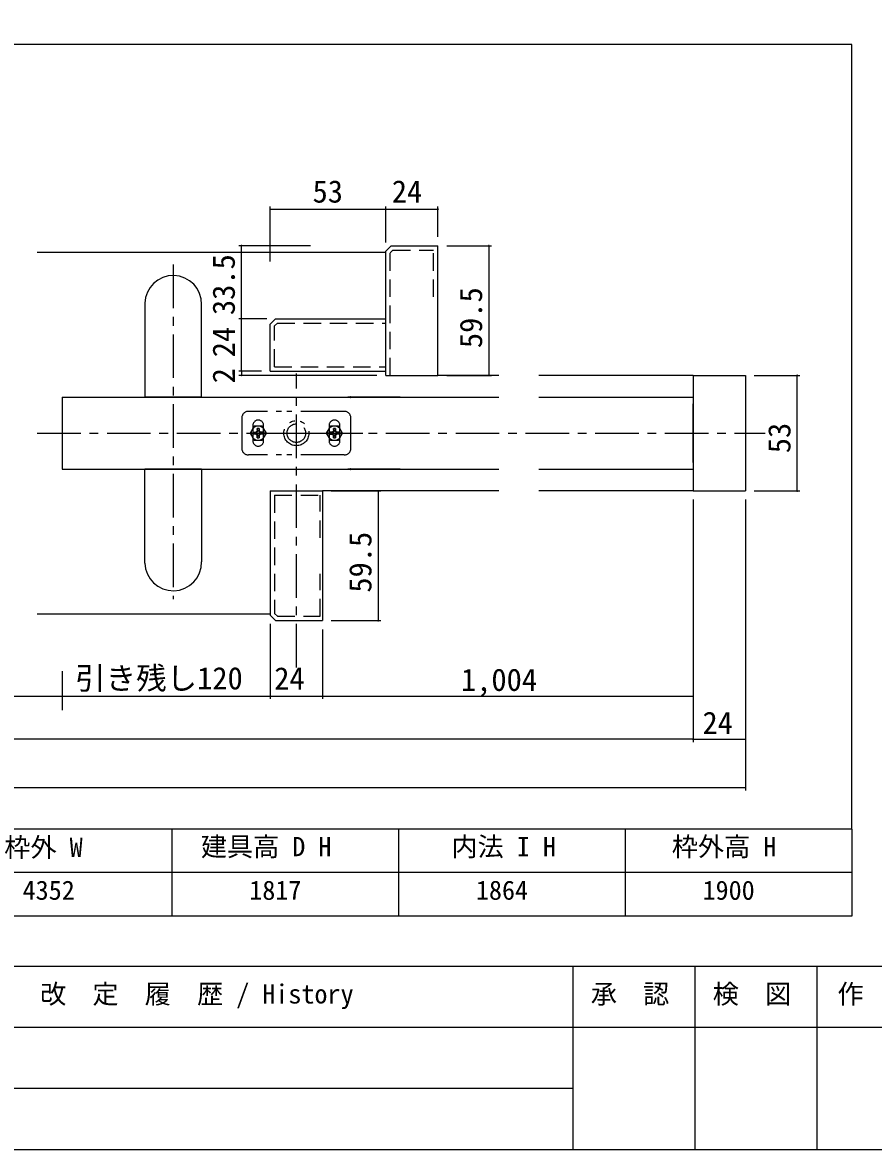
# Model space of a CAD drawing. Units: millimetres, scale not verified. Extents: x -800 to 800, y -554 to 554.
# Drawn here: x -228 to 162, y -554 to -37 of the extents above; entities that cross this region are included whole.
import ezdxf
from ezdxf.enums import TextEntityAlignment as Align

# ---------------------------------------------------------------- set-up
doc = ezdxf.new("R2010")
doc.units = ezdxf.units.MM
doc.header["$LTSCALE"] = 4
for name, pattern in [('CHAIN1', [8, 5, -1, 1, -1]), ('DOUBLE_CHAIN1', [8.8, 5, -1, 0.6, -0.6, 0.6, -1]), ('USER9', [3, 2, -1])]:
    doc.linetypes.add(name, pattern=pattern)
for name, color, linetype, lineweight in [('1-0', 7, 'Continuous', 25), ('1-3_0', 7, 'Continuous', 25), ('2-0', 7, 'Continuous', 25)]:
    doc.layers.add(name, color=color, linetype=linetype, lineweight=lineweight)
doc.styles.add('ＭＳ ゴシック', font='')
doc.styles.get('ＭＳ ゴシック').set_extended_font_data('MS Gothic')

msp = doc.modelspace()

# ---------------------------------------------------------------- linework, layer by layer
at = {"layer": '1-0'}
for p, q in [((152, -47), (-780, -47)), ((152, -47), (-780, -47)), ((152, -407), (152, -47)), ((152, -407), (-780, -407))]:
    msp.add_line(p, q, dxfattribs=at)
at = {"layer": '1-3_0'}
for p, q in [((152, -47), (-780, -47)), ((152, -47), (-780, -47)), ((152, -407), (152, -47)), ((152, -407), (-780, -407)), ((152, -407), (-780, -407)), ((-160, -407), (-160, -447)), ((-56, -407), (-56, -447)), ((48, -407), (48, -447)), ((152, -407), (152, -447)), ((152, -427), (-780, -427)), ((152, -447), (-780, -447)), ((800, -470), (-800, -470)), ((24, -470), (24, -554)), ((80, -470), (80, -554)), ((136, -470), (136, -554)), ((800, -498), (-476, -498)), ((24, -526), (-476, -526))]:
    msp.add_line(p, q, dxfattribs=at)
msp.add_lwpolyline([(-800, -554), (800, -554), (800, 554), (-800, 554)], close=True, dxfattribs=at)
at = {"layer": '2-0'}
for p, q in [((-114.823, -146.647), (-114.823, -121.444)), ((-114.823, -122.694), (-37.823, -122.694)), ((-61.823, -137.881), (-61.823, -121.444)), ((-61.823, -122.694), (-37.823, -122.694)), ((-37.823, -135.381), (-37.823, -121.444)), ((-96.274, -139.381), (-129.225, -139.381)), ((-127.975, -172.881), (-127.975, -139.381)), ((-33.823, -139.381), (-13.252, -139.381)), ((-14.502, -139.381), (-14.502, -198.881)), ((-221.696, -142.381), (-61.823, -142.381)), ((-172.338, -165.766), (-172.338, -208.881)), ((-146.338, -208.881), (-146.338, -166.381)), ((-116.323, -172.881), (-129.225, -172.881)), ((-116.323, -172.881), (-129.225, -172.881)), ((-127.975, -196.881), (-127.975, -172.881)), ((-61.823, -196.881), (-61.823, -172.881)), ((-118.823, -196.881), (-129.225, -196.881)), ((-118.823, -196.881), (-129.225, -196.881)), ((-65.823, -198.881), (-129.225, -198.881)), ((-127.975, -196.881), (-127.975, -198.881)), ((-114.823, -196.881), (-61.823, -196.881)), ((-9.981, -198.881), (-37.823, -198.881)), ((-33.823, -198.881), (-13.252, -198.881)), ((79.255, -198.881), (8.481, -198.881)), ((79.255, -198.881), (79.255, -251.881)), ((79.255, -198.881), (103.255, -198.881)), ((103.255, -198.881), (103.255, -251.881)), ((107.255, -198.881), (128.243, -198.881)), ((126.993, -251.881), (126.993, -198.881)), ((-210.338, -208.881), (-9.981, -208.881)), ((-146.338, -208.881), (-172.338, -208.881)), ((-55.238, -208.881), (-79.258, -208.881)), ((-65.238, -208.881), (-79.258, -208.881)), ((8.481, -208.881), (79.255, -208.881)), ((79.255, -238.881), (79.255, -211.881)), ((-146.338, -241.881), (-172.338, -241.881)), ((-172.338, -284.996), (-172.338, -241.881)), ((-146.338, -241.881), (-146.338, -284.381)), ((-65.238, -241.881), (-79.258, -241.881)), ((-55.238, -241.881), (-79.258, -241.881)), ((8.481, -241.881), (79.255, -241.881)), ((-114.823, -251.881), (-90.823, -251.881)), ((-90.823, -251.881), (-90.823, -311.381)), ((-9.981, -251.881), (-90.823, -251.881)), ((-86.823, -251.881), (-64.026, -251.881)), ((-65.276, -251.881), (-65.276, -311.381)), ((79.255, -251.881), (8.481, -251.881)), ((79.255, -251.881), (103.255, -251.881)), ((107.255, -251.881), (128.243, -251.881)), ((79.255, -255.881), (79.255, -347.329)), ((79.255, -255.881), (79.255, -367.094)), ((79.255, -255.881), (79.255, -367.094)), ((103.255, -255.881), (103.255, -367.094)), ((103.255, -255.881), (103.255, -389.393)), ((-114.823, -308.381), (-221.696, -308.381)), ((-114.823, -312.881), (-114.823, -347.329)), ((-114.823, -312.881), (-114.823, -347.329)), ((-86.823, -311.381), (-64.026, -311.381)), ((-90.823, -315.381), (-90.823, -347.329)), ((-90.823, -315.381), (-90.823, -347.329)), ((-210.338, -334.59), (-210.338, -352.482)), ((-210.338, -334.59), (-210.338, -352.482)), ((-515.029, -346.079), (-114.823, -346.079)), ((-114.823, -346.079), (-90.823, -346.079)), ((-90.823, -346.079), (79.255, -346.079)), ((79.255, -365.844), (103.255, -365.844))]:
    msp.add_line(p, q, dxfattribs=at)
at = {"layer": '2-0', "linetype": 'USER9'}
for p, q in [((-39.823, -162.881), (-39.823, -141.381)), ((-112.823, -194.881), (-61.823, -194.881)), ((-112.823, -253.881), (-91.823, -253.881)), ((-91.823, -273.381), (-91.823, -253.881)), ((-91.823, -309.381), (-91.823, -289.881))]:
    msp.add_line(p, q, dxfattribs=at)
at = {"layer": '2-0', "linetype": 'CHAIN1'}
for p, q in [((-159.338, -148.07), (-159.338, -301.48)), ((-102.823, -332.881), (-102.823, -198.042)), ((-221.696, -225.381), (112.268, -225.381)), ((-111.572, -225.381), (-72.249, -225.381)), ((-111.572, -225.381), (-72.249, -225.381))]:
    msp.add_line(p, q, dxfattribs=at)
at = {"layer": '2-0', "linetype": 'DOUBLE_CHAIN1'}
for p, q in [((-80.823, -215.381), (-124.823, -215.381)), ((-127.823, -218.381), (-127.823, -232.381)), ((-122.823, -221.881), (-122.823, -228.881)), ((-117.823, -228.881), (-117.823, -221.881)), ((-87.823, -221.881), (-87.823, -228.881)), ((-82.823, -228.881), (-82.823, -221.881)), ((-77.823, -232.381), (-77.823, -218.381)), ((-121.226, -225.058), (-121.428, -224.856)), ((-120.848, -224.277), (-120.646, -224.478)), ((-120.646, -226.284), (-120.848, -226.486)), ((-120, -224.478), (-119.816, -224.874)), ((-119.799, -226.486), (-120, -226.284)), ((-119.42, -225.058), (-119.219, -224.856)), ((-119.42, -225.704), (-119.219, -225.906)), ((-86.226, -225.704), (-86.428, -225.906)), ((-86.226, -225.058), (-85.831, -224.874)), ((-85.646, -224.478), (-85.848, -224.277)), ((-85.848, -226.486), (-85.646, -226.284)), ((-84.798, -224.277), (-85, -224.478)), ((-84.219, -224.856), (-84.42, -225.058)), ((-84.42, -225.704), (-84.219, -225.906)), ((-80.823, -235.381), (-124.823, -235.381))]:
    msp.add_line(p, q, dxfattribs=at)
at = {"layer": '2-0'}
for points in [[(-61.823, -198.881), (-37.823, -198.881), (-37.823, -139.381)], [(-61.823, -198.881), (-61.823, -141.881), (-59.323, -139.381), (-37.823, -139.381)], [(-114.823, -196.881), (-114.823, -175.381), (-112.323, -172.881), (-61.823, -172.881)], [(-210.338, -208.881), (-210.338, -241.881), (-9.981, -241.881)], [(-114.823, -251.881), (-114.823, -308.881), (-112.323, -311.381), (-90.823, -311.381)], [(79.255, -365.844), (-314.926, -365.844), (-685.568, -365.844)], [(103.255, -388.143), (-314, -388.143), (-709.568, -388.143)]]:
    msp.add_lwpolyline(points, dxfattribs=at)
at = {"layer": '2-0', "linetype": 'USER9'}
for points in [[(-59.823, -198.881), (-59.823, -142.71), (-58.495, -141.381), (-39.823, -141.381)], [(-112.823, -194.881), (-112.823, -176.21), (-111.495, -174.881), (-61.823, -174.881)], [(-112.823, -253.881), (-112.823, -308.053), (-111.495, -309.381), (-91.823, -309.381)]]:
    msp.add_lwpolyline(points, dxfattribs=at)
at = {"layer": '2-0', "linetype": 'DOUBLE_CHAIN1'}
for points in [[(-122.193, -228.62), (-118.453, -228.62), (-116.583, -225.381), (-118.453, -222.142), (-122.193, -222.142), (-124.063, -225.381)], [(-81.583, -225.381), (-83.453, -222.142), (-87.193, -222.142), (-89.063, -225.381), (-87.193, -228.62), (-83.453, -228.62)], [(-120.831, -224.874), (-120.646, -224.478), (-120.65, -224.312), (-120.788, -223.217), (-120.848, -224.277), (-121.032, -224.672)], [(-119.859, -227.546), (-119.799, -226.486), (-119.614, -226.09), (-119.816, -225.889), (-120, -226.284), (-119.996, -226.45)], [(-119.254, -225.054), (-118.157, -224.917), (-119.219, -224.856), (-119.614, -224.672), (-119.816, -224.874), (-119.42, -225.058)], [(-85.831, -225.889), (-86.226, -225.704), (-86.392, -225.708), (-87.49, -225.846), (-86.428, -225.906), (-86.032, -226.09)], [(-85.646, -224.478), (-85.65, -224.312), (-85.788, -223.217), (-85.848, -224.277), (-86.032, -224.672), (-85.831, -224.874)], [(-83.157, -224.917), (-84.219, -224.856), (-84.614, -224.672), (-84.816, -224.874), (-84.42, -225.058), (-84.254, -225.054)]]:
    msp.add_lwpolyline(points, close=True, dxfattribs=at)
for points in [[(-120.831, -224.874), (-121.226, -225.058), (-121.392, -225.054), (-122.49, -224.917), (-121.428, -224.856), (-121.032, -224.672)], [(-120.788, -227.546), (-120.848, -226.486), (-121.032, -226.09), (-121.428, -225.906), (-122.49, -225.846), (-121.392, -225.708), (-121.226, -225.704), (-121.428, -225.906)], [(-121.226, -225.704), (-120.831, -225.889), (-121.032, -226.09)], [(-120.831, -225.889), (-120.646, -226.284), (-120.65, -226.45), (-120.788, -227.546)], [(-119.614, -224.672), (-119.799, -224.277), (-119.859, -223.217), (-119.996, -224.312), (-120, -224.478), (-119.799, -224.277)], [(-119.816, -225.889), (-119.42, -225.704), (-119.254, -225.708), (-118.157, -225.846), (-119.219, -225.906), (-119.614, -226.09)], [(-86.032, -224.672), (-86.428, -224.856), (-87.49, -224.917), (-86.392, -225.054), (-86.226, -225.058), (-86.428, -224.856)], [(-85.831, -225.889), (-85.646, -226.284), (-85.65, -226.45), (-85.788, -227.546), (-85.848, -226.486), (-86.032, -226.09)], [(-84.816, -224.874), (-85, -224.478), (-84.996, -224.312), (-84.859, -223.217), (-84.798, -224.277), (-84.614, -224.672)], [(-83.157, -225.846), (-84.219, -225.906), (-84.614, -226.09), (-84.798, -226.486), (-84.859, -227.546), (-84.996, -226.45), (-85, -226.284), (-84.798, -226.486)], [(-85, -226.284), (-84.816, -225.889), (-84.614, -226.09)], [(-84.816, -225.889), (-84.42, -225.704), (-84.254, -225.708), (-83.157, -225.846)]]:
    msp.add_lwpolyline(points, dxfattribs=at)
for radius in [5.75, 4.25]:
    msp.add_circle((-102.823, -225.381), radius, dxfattribs=at)
at = {"layer": '2-0'}
for centre, radius, start, end in [((-61.823, -122.694), 0.156, 0, 180), ((-61.823, -122.694), 0.156, 180, 0), ((-37.823, -122.694), 0.156, 0, 180), ((-37.823, -122.694), 0.156, 180, 0), ((-127.975, -139.381), 0.156, 90, 270), ((-127.975, -139.381), 0.156, 270, 90), ((-14.502, -139.381), 0.156, 90, 270), ((-14.502, -139.381), 0.156, 270, 90), ((-159.338, -166.073), 13.004, 358.64478, 178.64478), ((-127.975, -172.881), 0.156, 90, 270), ((-127.975, -172.881), 0.156, 90, 270), ((-127.975, -172.881), 0.156, 270, 90), ((-127.975, -172.881), 0.156, 270, 90), ((-127.975, -196.881), 0.156, 90, 270), ((-127.975, -196.881), 0.156, 90, 270), ((-127.975, -198.881), 0.156, 90, 270), ((-127.975, -196.881), 0.156, 270, 90), ((-127.975, -196.881), 0.156, 270, 90), ((-127.975, -198.881), 0.156, 270, 90), ((-14.502, -198.881), 0.156, 90, 270), ((-14.502, -198.881), 0.156, 270, 90), ((126.993, -198.881), 0.156, 90, 270), ((126.993, -198.881), 0.156, 270, 90), ((-78.008, -208.881), 0.156, 90, 270), ((-78.008, -208.881), 0.156, 90, 270), ((-78.008, -208.881), 0.156, 270, 90), ((-78.008, -208.881), 0.156, 270, 90), ((-78.008, -241.881), 0.156, 90, 270), ((-78.008, -241.881), 0.156, 90, 270), ((-78.008, -241.881), 0.156, 270, 90), ((-78.008, -241.881), 0.156, 270, 90), ((-65.276, -251.881), 0.156, 90, 270), ((-65.276, -251.881), 0.156, 270, 90), ((126.993, -251.881), 0.156, 90, 270), ((126.993, -251.881), 0.156, 270, 90), ((-159.338, -284.689), 13.004, 181.35522, 1.35522), ((-65.276, -311.381), 0.156, 90, 270), ((-65.276, -311.381), 0.156, 270, 90), ((-210.338, -346.079), 0.156, 0, 180), ((-210.338, -346.079), 0.156, 0, 180), ((-210.338, -346.079), 0.156, 180, 0), ((-210.338, -346.079), 0.156, 180, 0), ((-114.823, -346.079), 0.156, 0, 180), ((-114.823, -346.079), 0.156, 0, 180), ((-114.823, -346.079), 0.156, 0, 180), ((-114.823, -346.079), 0.156, 0, 180), ((-114.823, -346.079), 0.156, 180, 0), ((-114.823, -346.079), 0.156, 180, 0), ((-114.823, -346.079), 0.156, 180, 0), ((-114.823, -346.079), 0.156, 180, 0), ((-90.823, -346.079), 0.156, 0, 180), ((-90.823, -346.079), 0.156, 0, 180), ((-90.823, -346.079), 0.156, 180, 0), ((-90.823, -346.079), 0.156, 180, 0), ((79.255, -346.079), 0.156, 0, 180), ((79.255, -346.079), 0.156, 180, 0), ((79.255, -365.844), 0.156, 0, 180), ((79.255, -365.844), 0.156, 0, 180), ((79.255, -365.844), 0.156, 180, 0), ((79.255, -365.844), 0.156, 180, 0), ((103.255, -365.844), 0.156, 0, 180), ((103.255, -365.844), 0.156, 180, 0), ((103.255, -388.143), 0.156, 0, 180), ((103.255, -388.143), 0.156, 180, 0)]:
    msp.add_arc(centre, radius, start, end, dxfattribs=at)
at = {"layer": '2-0', "linetype": 'DOUBLE_CHAIN1'}
for centre, radius, start, end in [((-124.823, -218.381), 3, 90, 180), ((-80.823, -218.381), 3, 0, 90), ((-120.323, -225.381), 3.25, 37.66427, 37.44941), ((-120.323, -221.881), 2.5, 90, 180), ((-120.323, -221.881), 2.5, 0, 90), ((-85.323, -225.381), 3.25, 37.66427, 37.44941), ((-85.323, -221.881), 2.5, 90, 180), ((-85.323, -221.881), 2.5, 0, 90), ((-120.056, -225.381), 2.478, 169.19486, 190.80514), ((-120.323, -225.381), 1.118, 162.98773, 197.01227), ((-120.323, -225.651), 2.478, 90, 100.80514), ((-120.323, -225.381), 1.118, 72.98773, 107.01227), ((-120.323, -225.381), 1.118, 252.98773, 287.01227), ((-120.323, -225.651), 2.478, 79.19486, 90), ((-120.323, -225.381), 1.118, 342.98773, 17.01227), ((-120.591, -225.381), 2.478, 349.19486, 10.80514), ((-85.056, -225.381), 2.478, 169.19486, 190.80514), ((-85.323, -225.381), 1.118, 162.98773, 197.01227), ((-85.323, -225.651), 2.478, 90, 100.80514), ((-85.323, -225.381), 1.118, 72.98773, 107.01227), ((-85.323, -225.381), 1.118, 252.98773, 287.01227), ((-85.323, -225.651), 2.478, 79.19486, 90), ((-85.323, -225.381), 1.118, 342.98773, 17.01227), ((-85.591, -225.381), 2.478, 349.19486, 10.80514), ((-124.823, -232.381), 3, 180, 270), ((-120.323, -228.881), 2.5, 180, 270), ((-120.323, -225.112), 2.478, 259.19486, 270), ((-120.323, -225.112), 2.478, 270, 280.80514), ((-120.323, -228.881), 2.5, 270, 0), ((-85.323, -228.881), 2.5, 180, 270), ((-85.323, -225.112), 2.478, 259.19486, 270), ((-85.323, -225.112), 2.478, 270, 280.80514), ((-85.323, -228.881), 2.5, 270, 0), ((-80.823, -232.381), 3, 270, 0)]:
    msp.add_arc(centre, radius, start, end, dxfattribs=at)

# ---------------------------------------------------------------- texts
at = {"layer": '1-3_0', "style": 'ＭＳ ゴシック'}
for s, p in [('枠外 W', (-236.833, -422.408)), ('建具高 D H', (-146.68, -422.098)), ('内法 I H', (-31.653, -422.098)), ('枠外高 H', (69.474, -422.098)), ('4352', (-228.431, -442.098)), ('1817', (-124.431, -442.098)), ('1864', (-20.431, -442.098)), ('1900', (83.569, -442.098)), ('改\u3000定\u3000履\u3000歴 / History', (-220.406, -489.685)), ('承\u3000認', (32.295, -489.685)), ('検\u3000図', (88.241, -489.685)), ('作\u3000成', (145.466, -489.685))]:
    msp.add_text(s, height=8.798, dxfattribs=at).set_placement(p, align=Align.BOTTOM_LEFT)
at = {"layer": '2-0', "style": 'ＭＳ ゴシック'}
for s, p in [('53', (-95.39, -122.701)), ('24', (-59.032, -122.701)), ('引き残し120', (-204.332, -346.023)), ('24', (-112.958, -346.086)), ('1,004', (-27.268, -346.711)), ('24', (83.529, -366.476))]:
    msp.add_text(s, height=10.26, dxfattribs=at).set_placement(p, align=Align.BOTTOM_LEFT)
for s, p in [('33.5', (-127.969, -171.211)), ('59.5', (-14.495, -186.366)), ('24', (-127.969, -190.571)), ('2', (-127.969, -202.523)), ('53', (126.999, -234.597)), ('59.5', (-65.27, -298.551))]:
    msp.add_text(s, height=10.26, rotation=90, dxfattribs=at).set_placement(p, align=Align.BOTTOM_LEFT)

doc.saveas('drawing.dxf')
